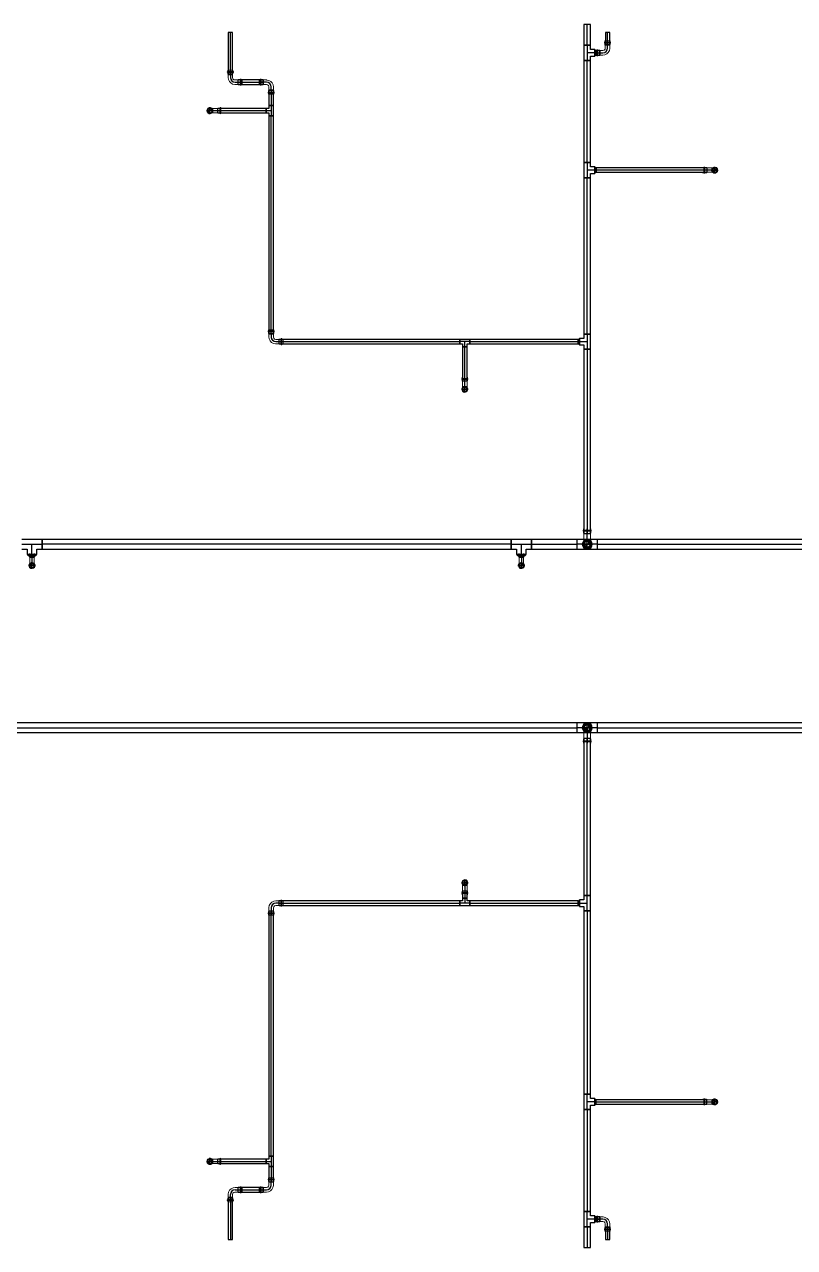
# Model space of a CAD drawing. Header units: inches. Extents: x -3325 to -59, y 5 to 733.
# Drawn here: x -1238.2 to -1011.6, y 119 to 479 of the extents above; entities that cross this region are included whole.
import ezdxf

# ---------------------------------------------------------------- set-up
doc = ezdxf.new("R2010")
doc.units = ezdxf.units.IN
doc.header["$MEASUREMENT"] = 0
doc.layers.add('P-PIPE', color=3, linetype='Continuous', lineweight=9)
doc.layers.add('X - REF - FP', color=7, linetype='Continuous', true_color=0xb90000)

# ---------------------------------------------------------------- blocks, each defined once
blk = doc.blocks.new('Victaulic-VicPress316-Elbow 90-45deg Style P568_P571 - Standard-V2-FIFTH LEVEL')
at = {"layer": 'P-PIPE'}
for p, q in [((-1934.31, 162.63), (-1934.64, 162.63)), ((-1933.35, 162.52), (-1934.64, 162.52)), ((-1933.56, 162.63), (-1934.02, 162.63)), ((-1932.52, 162.52), (-1933.45, 162.52)), ((-1933.45, 162.52), (-1933.45, 161.86)), ((-1933.45, 161.86), (-1933.45, 162.52)), ((-1934.64, 161.86), (-1934.64, 161.86)), ((-1934.64, 161.86), (-1934.64, 161.86)), ((-1934.64, 161.86), (-1934.64, 161.86)), ((-1934.64, 161.86), (-1934.64, 161.86)), ((-1934.64, 161.21), (-1933.35, 161.21)), ((-1934.64, 161.1), (-1934.31, 161.1)), ((-1934.31, 161.86), (-1934.31, 161.86)), ((-1934.31, 161.86), (-1934.31, 161.86)), ((-1934.02, 161.86), (-1934.02, 161.86)), ((-1934.02, 161.86), (-1934.02, 161.86)), ((-1934.02, 161.1), (-1933.56, 161.1)), ((-1933.45, 161.86), (-1933.45, 161.21)), ((-1933.45, 161.21), (-1933.45, 161.86)), ((-1932.52, 161.86), (-1933.45, 161.86)), ((-1933.45, 161.21), (-1932.52, 161.21)), ((-1933.35, 161.86), (-1933.35, 161.86)), ((-1933.35, 161.86), (-1933.35, 161.86)), ((-1932.52, 161.86), (-1931.12, 161.86)), ((-1931.12, 161.86), (-1931.12, 161.86))]:
    blk.add_line(p, q, dxfattribs=at)
at = {"layer": 'P-PIPE', "flags": 128}
for points in [[(-1934.31, 162.63), (-1934.24, 162.75), (-1934.1, 162.76), (-1934.02, 162.65), (-1934.02, 162.63)], [(-1934.31, 162.63), (-1934.31, 162.54), (-1934.31, 162.29), (-1934.31, 161.93), (-1934.31, 161.86)], [(-1934.31, 161.86), (-1934.31, 162.23), (-1934.31, 162.51), (-1934.31, 162.63), (-1934.31, 162.63)], [(-1934.02, 162.63), (-1934.02, 162.54), (-1934.02, 162.29), (-1934.02, 161.93), (-1934.02, 161.86)], [(-1934.02, 161.86), (-1934.02, 162.23), (-1934.02, 162.51), (-1934.02, 162.63), (-1934.02, 162.63)], [(-1933.56, 162.63), (-1933.36, 162.54), (-1933.35, 162.52)], [(-1931.12, 162.52), (-1931.22, 162.52), (-1931.48, 162.52), (-1931.89, 162.52), (-1932.37, 162.52), (-1932.52, 162.52)], [(-1930.21, 161.86), (-1930.31, 162.26), (-1930.56, 162.58), (-1930.93, 162.76), (-1931.34, 162.75), (-1931.71, 162.56), (-1931.96, 162.24), (-1932.04, 161.86)], [(-1930.36, 161.86), (-1930.45, 162.23), (-1930.7, 162.51), (-1931.06, 162.63), (-1931.43, 162.57), (-1931.73, 162.34), (-1931.88, 162), (-1931.89, 161.86)], [(-1934.31, 161.1), (-1934.31, 161.19), (-1934.31, 161.44), (-1934.31, 161.8), (-1934.31, 161.86)], [(-1934.31, 161.86), (-1934.31, 161.5), (-1934.31, 161.22), (-1934.31, 161.1), (-1934.31, 161.1)], [(-1934.02, 161.1), (-1934.08, 160.98), (-1934.22, 160.97), (-1934.31, 161.08), (-1934.31, 161.1)], [(-1934.02, 161.1), (-1934.02, 161.19), (-1934.02, 161.44), (-1934.02, 161.8), (-1934.02, 161.86)], [(-1934.02, 161.86), (-1934.02, 161.5), (-1934.02, 161.22), (-1934.02, 161.1), (-1934.02, 161.1)], [(-1933.35, 161.21), (-1933.54, 161.1), (-1933.56, 161.1)], [(-1932.52, 161.21), (-1932.02, 161.21), (-1931.59, 161.21), (-1931.28, 161.21), (-1931.13, 161.21), (-1931.12, 161.21)], [(-1932.04, 161.86), (-1931.94, 161.47), (-1931.69, 161.15), (-1931.32, 160.97), (-1930.91, 160.98), (-1930.54, 161.17), (-1930.29, 161.49), (-1930.21, 161.86)], [(-1931.89, 161.86), (-1931.8, 161.5), (-1931.55, 161.22), (-1931.19, 161.1), (-1930.82, 161.16), (-1930.52, 161.39), (-1930.37, 161.73), (-1930.36, 161.86)]]:
    blk.add_lwpolyline(points, dxfattribs=at)
at = {"layer": 'P-PIPE'}
for radius, start, end in [(0.766, 0, 180), (0.766, 0, 180), (0.766, 0, 180), (0.657, 0, 180), (0.657, 0, 180), (0.657, 90, 180), (0.658, 0, 90), (0.766, 180, 0), (0.766, 180, 0), (0.766, 180, 0), (0.658, 180, 0), (0.658, 180, 0), (0.657, 180, 270), (0.658, 270, 0)]:
    blk.add_arc((-1931.12, 161.86), radius, start, end, dxfattribs=at)
blk = doc.blocks.new('Victaulic-VicPress316-Elbow 90-45deg Style P568_P571 - Standard-523083-FIFTH LEVEL')
at = {"layer": 'P-PIPE'}
for p, q in [((-3.18, 0.77), (-3.52, 0.77)), ((-3.52, 0.77), (-3.52, -0.77)), ((-3.52, -0.77), (-3.52, 0.77)), ((-2.22, 0.66), (-3.52, 0.66)), ((-3.52, -0.66), (-3.52, 0.66)), ((-3.52, 0.66), (-3.52, -0.66)), ((-3.18, -0.77), (-3.18, 0.77)), ((-3.18, 0.77), (-3.18, -0.77)), ((-2.44, 0.77), (-2.89, 0.77)), ((-2.89, -0.77), (-2.89, 0.77)), ((-2.89, 0.77), (-2.89, -0.77)), ((-1.39, 0.66), (-2.33, 0.66)), ((-2.33, 0), (-2.33, 0.66)), ((-2.33, 0.66), (-2.33, 0)), ((-2.22, -0.66), (-2.22, 0.66)), ((-2.22, 0.66), (-2.22, -0.66)), ((-0.77, 3.52), (-0.77, 3.18)), ((0.77, 3.52), (-0.77, 3.52)), ((-0.77, 3.52), (0.77, 3.52)), ((-0.77, 3.18), (0.77, 3.18)), ((0.77, 3.18), (-0.77, 3.18)), ((-0.77, 2.89), (-0.77, 2.44)), ((-0.77, 2.89), (0.77, 2.89)), ((0.77, 2.89), (-0.77, 2.89)), ((-0.66, 3.52), (-0.66, 2.22)), ((-0.66, 3.52), (0.66, 3.52)), ((0.66, 3.52), (-0.66, 3.52)), ((-0.66, 2.33), (-0.66, 1.39)), ((0, 2.33), (-0.66, 2.33)), ((-0.66, 2.33), (0, 2.33)), ((-0.66, 2.22), (0.66, 2.22)), ((0.66, 2.22), (-0.66, 2.22)), ((0, 2.33), (0.66, 2.33)), ((0.66, 2.33), (0, 2.33)), ((0, 1.39), (0, 2.33)), ((0.66, 2.22), (0.66, 3.52)), ((0.66, 1.39), (0.66, 2.33)), ((0.77, 3.18), (0.77, 3.52)), ((0.77, 2.44), (0.77, 2.89)), ((-3.52, -0.66), (-2.22, -0.66)), ((-3.52, -0.77), (-3.18, -0.77)), ((-2.89, -0.77), (-2.44, -0.77)), ((-2.33, 0), (-2.33, -0.66)), ((-2.33, -0.66), (-2.33, 0)), ((-1.39, 0), (-2.33, 0)), ((-2.33, -0.66), (-1.39, -0.66))]:
    blk.add_line(p, q, dxfattribs=at)
at = {"layer": 'P-PIPE', "flags": 128}
for points in [[(-3.18, 0.77), (-3.11, 0.89), (-2.98, 0.9), (-2.89, 0.79), (-2.89, 0.77)], [(-3.18, 0.77), (-3.18, 0.67), (-3.18, 0.42), (-3.18, 0.07), (-3.18, -0.3), (-3.18, -0.6), (-3.18, -0.75), (-3.18, -0.77)], [(-3.18, -0.77), (-3.18, -0.67), (-3.18, -0.42), (-3.18, -0.07), (-3.18, 0.3), (-3.18, 0.6), (-3.18, 0.75), (-3.18, 0.77)], [(-2.89, -0.77), (-2.89, -0.67), (-2.89, -0.42), (-2.89, -0.07), (-2.89, 0.3), (-2.89, 0.6), (-2.89, 0.75), (-2.89, 0.77)], [(-2.89, 0.77), (-2.89, 0.67), (-2.89, 0.42), (-2.89, 0.07), (-2.89, -0.3), (-2.89, -0.6), (-2.89, -0.75), (-2.89, -0.77)], [(-2.44, 0.77), (-2.24, 0.68), (-2.22, 0.66)], [(-0.66, 1.39), (-0.75, 1.04), (-1, 0.77), (-1.35, 0.66), (-1.39, 0.66)], [(-1.39, -0.66), (-0.78, -0.56), (-0.23, -0.29), (0.22, 0.13), (0.53, 0.67), (0.65, 1.27), (0.66, 1.39)], [(-0.77, 2.89), (-0.89, 2.96), (-0.9, 3.1), (-0.79, 3.18), (-0.77, 3.18)], [(0.77, 3.18), (0.67, 3.18), (0.42, 3.18), (0.07, 3.18), (-0.3, 3.18), (-0.6, 3.18), (-0.75, 3.18), (-0.77, 3.18)], [(-0.77, 3.18), (-0.67, 3.18), (-0.42, 3.18), (-0.07, 3.18), (0.3, 3.18), (0.6, 3.18), (0.75, 3.18), (0.77, 3.18)], [(-0.77, 2.89), (-0.67, 2.89), (-0.42, 2.89), (-0.07, 2.89), (0.3, 2.89), (0.6, 2.89), (0.75, 2.89), (0.77, 2.89)], [(0.77, 2.89), (0.67, 2.89), (0.42, 2.89), (0.07, 2.89), (-0.3, 2.89), (-0.6, 2.89), (-0.75, 2.89), (-0.77, 2.89)], [(-0.66, 2.22), (-0.77, 2.41), (-0.77, 2.44)], [(0.77, 2.44), (0.68, 2.24), (0.66, 2.22)], [(0.77, 3.18), (0.89, 3.11), (0.9, 2.98), (0.79, 2.89), (0.77, 2.89)], [(-2.89, -0.77), (-2.96, -0.89), (-3.1, -0.9), (-3.18, -0.79), (-3.18, -0.77)], [(-2.22, -0.66), (-2.41, -0.77), (-2.44, -0.77)]]:
    blk.add_lwpolyline(points, dxfattribs=at)
at = {"layer": 'P-PIPE'}
blk.add_arc((-1.39, 1.39), 1.39, 270, 0, dxfattribs=at)
blk = doc.blocks.new('Victaulic-VicPress316-Elbow 90-45deg Style P568_P571 - Standard-V1-FIFTH LEVEL')
at = {"layer": 'P-PIPE'}
for p, q in [((-2324.79, 162.52), (-2325.73, 162.52)), ((-2323.6, 162.52), (-2324.9, 162.52)), ((-2324.79, 162.52), (-2324.79, 161.86)), ((-2324.79, 161.86), (-2324.79, 162.52)), ((-2324.23, 162.63), (-2324.69, 162.63)), ((-2323.6, 162.63), (-2323.94, 162.63)), ((-2327.12, 161.86), (-2327.12, 161.86)), ((-2327.12, 161.86), (-2325.73, 161.86)), ((-2325.73, 161.86), (-2324.79, 161.86)), ((-2325.73, 161.21), (-2324.79, 161.21)), ((-2324.9, 161.86), (-2324.9, 161.86)), ((-2324.9, 161.86), (-2324.9, 161.86)), ((-2324.9, 161.21), (-2323.6, 161.21)), ((-2324.79, 161.86), (-2324.79, 161.21)), ((-2324.79, 161.21), (-2324.79, 161.86)), ((-2324.69, 161.1), (-2324.23, 161.1)), ((-2324.23, 161.86), (-2324.23, 161.86)), ((-2324.23, 161.86), (-2324.23, 161.86)), ((-2323.94, 161.86), (-2323.94, 161.86)), ((-2323.94, 161.86), (-2323.94, 161.86)), ((-2323.94, 161.1), (-2323.6, 161.1)), ((-2323.6, 161.86), (-2323.6, 161.86)), ((-2323.6, 161.86), (-2323.6, 161.86)), ((-2323.6, 161.86), (-2323.6, 161.86)), ((-2323.6, 161.86), (-2323.6, 161.86))]:
    blk.add_line(p, q, dxfattribs=at)
at = {"layer": 'P-PIPE', "flags": 128}
for points in [[(-2326.21, 161.86), (-2326.31, 162.26), (-2326.56, 162.58), (-2326.93, 162.76), (-2327.34, 162.75), (-2327.71, 162.56), (-2327.96, 162.24), (-2328.04, 161.86)], [(-2326.36, 161.86), (-2326.45, 162.23), (-2326.7, 162.51), (-2327.06, 162.63), (-2327.43, 162.57), (-2327.73, 162.34), (-2327.88, 162), (-2327.89, 161.86)], [(-2325.73, 162.52), (-2326.23, 162.52), (-2326.66, 162.52), (-2326.97, 162.52), (-2327.12, 162.52), (-2327.12, 162.52)], [(-2324.9, 162.52), (-2324.71, 162.63), (-2324.69, 162.63)], [(-2324.23, 162.63), (-2324.17, 162.75), (-2324.03, 162.76), (-2323.94, 162.65), (-2323.94, 162.63)], [(-2324.23, 162.63), (-2324.23, 162.54), (-2324.23, 162.29), (-2324.23, 161.93), (-2324.23, 161.86)], [(-2324.23, 161.86), (-2324.23, 162.23), (-2324.23, 162.51), (-2324.23, 162.63), (-2324.23, 162.63)], [(-2323.94, 162.63), (-2323.94, 162.54), (-2323.94, 162.29), (-2323.94, 161.93), (-2323.94, 161.86)], [(-2323.94, 161.86), (-2323.94, 162.23), (-2323.94, 162.51), (-2323.94, 162.63), (-2323.94, 162.63)], [(-2328.04, 161.86), (-2327.94, 161.47), (-2327.69, 161.15), (-2327.32, 160.97), (-2326.91, 160.98), (-2326.54, 161.17), (-2326.29, 161.49), (-2326.21, 161.86)], [(-2327.89, 161.86), (-2327.8, 161.5), (-2327.55, 161.22), (-2327.19, 161.1), (-2326.82, 161.16), (-2326.52, 161.39), (-2326.37, 161.73), (-2326.36, 161.86)], [(-2327.12, 161.21), (-2327.03, 161.21), (-2326.77, 161.21), (-2326.36, 161.21), (-2325.88, 161.21), (-2325.73, 161.21)], [(-2324.69, 161.1), (-2324.89, 161.19), (-2324.9, 161.21)], [(-2324.23, 161.1), (-2324.23, 161.19), (-2324.23, 161.44), (-2324.23, 161.8), (-2324.23, 161.86)], [(-2324.23, 161.86), (-2324.23, 161.5), (-2324.23, 161.22), (-2324.23, 161.1), (-2324.23, 161.1)], [(-2323.94, 161.1), (-2324.01, 160.98), (-2324.15, 160.97), (-2324.23, 161.08), (-2324.23, 161.1)], [(-2323.94, 161.1), (-2323.94, 161.19), (-2323.94, 161.44), (-2323.94, 161.8), (-2323.94, 161.86)], [(-2323.94, 161.86), (-2323.94, 161.5), (-2323.94, 161.22), (-2323.94, 161.1), (-2323.94, 161.1)]]:
    blk.add_lwpolyline(points, dxfattribs=at)
at = {"layer": 'P-PIPE'}
for radius, start, end in [(0.767, 0, 180), (0.767, 0, 180), (0.767, 0, 180), (0.657, 360, 180), (0.657, 0, 180), (0.657, 90, 180), (0.658, 0, 90), (0.767, 180, 360), (0.767, 180, 0), (0.767, 180, 0), (0.658, 180, 0), (0.658, 180, 0), (0.657, 180, 270), (0.658, 270, 0)]:
    blk.add_arc((-2327.12, 161.86), radius, start, end, dxfattribs=at)
blk = doc.blocks.new('Victaulic-VicPress316-Elbow 90-45deg Style P568_P571 - Standard-1244383-FIFTH LEVEL')
at = {"layer": 'P-PIPE'}
for p, q in [((-3.18, 0.77), (-3.52, 0.77)), ((-3.52, 0.77), (-3.52, -0.77)), ((-3.52, -0.77), (-3.52, 0.77)), ((-2.22, 0.66), (-3.52, 0.66)), ((-3.52, -0.66), (-3.52, 0.66)), ((-3.52, 0.66), (-3.52, -0.66)), ((-3.18, -0.77), (-3.18, 0.77)), ((-3.18, 0.77), (-3.18, -0.77)), ((-2.44, 0.77), (-2.89, 0.77)), ((-2.89, -0.77), (-2.89, 0.77)), ((-2.89, 0.77), (-2.89, -0.77)), ((-1.39, 0.66), (-2.33, 0.66)), ((-2.33, 0), (-2.33, 0.66)), ((-2.33, 0.66), (-2.33, 0)), ((-2.33, 0), (-2.33, -0.66)), ((-2.33, -0.66), (-2.33, 0)), ((-1.39, 0), (-2.33, 0)), ((-2.22, -0.66), (-2.22, 0.66)), ((-2.22, 0.66), (-2.22, -0.66)), ((-3.52, -0.66), (-2.22, -0.66)), ((-3.52, -0.77), (-3.18, -0.77)), ((-2.89, -0.77), (-2.44, -0.77)), ((-2.33, -0.66), (-1.39, -0.66)), ((-0.77, -2.44), (-0.77, -2.89)), ((0.77, -2.89), (-0.77, -2.89)), ((-0.77, -2.89), (0.77, -2.89)), ((-0.77, -3.18), (-0.77, -3.52)), ((0.77, -3.18), (-0.77, -3.18)), ((-0.77, -3.18), (0.77, -3.18)), ((-0.77, -3.52), (0.77, -3.52)), ((0.77, -3.52), (-0.77, -3.52)), ((-0.66, -1.39), (-0.66, -2.33)), ((-0.66, -2.22), (-0.66, -3.52)), ((0.66, -2.22), (-0.66, -2.22)), ((-0.66, -2.22), (0.66, -2.22)), ((0, -2.33), (-0.66, -2.33)), ((-0.66, -2.33), (0, -2.33)), ((0.66, -3.52), (-0.66, -3.52)), ((-0.66, -3.52), (0.66, -3.52)), ((0, -1.39), (0, -2.33)), ((0, -2.33), (0.66, -2.33)), ((0.66, -2.33), (0, -2.33)), ((0.66, -2.33), (0.66, -1.39)), ((0.66, -3.52), (0.66, -2.22)), ((0.77, -2.89), (0.77, -2.44)), ((0.77, -3.52), (0.77, -3.18))]:
    blk.add_line(p, q, dxfattribs=at)
at = {"layer": 'P-PIPE', "flags": 128}
for points in [[(-3.18, 0.77), (-3.11, 0.89), (-2.98, 0.9), (-2.89, 0.79), (-2.89, 0.77)], [(-3.18, 0.77), (-3.18, 0.67), (-3.18, 0.42), (-3.18, 0.07), (-3.18, -0.3), (-3.18, -0.6), (-3.18, -0.75), (-3.18, -0.77)], [(-3.18, -0.77), (-3.18, -0.67), (-3.18, -0.42), (-3.18, -0.07), (-3.18, 0.3), (-3.18, 0.6), (-3.18, 0.75), (-3.18, 0.77)], [(-2.89, -0.77), (-2.89, -0.67), (-2.89, -0.42), (-2.89, -0.07), (-2.89, 0.3), (-2.89, 0.6), (-2.89, 0.75), (-2.89, 0.77)], [(-2.89, 0.77), (-2.89, 0.67), (-2.89, 0.42), (-2.89, 0.07), (-2.89, -0.3), (-2.89, -0.6), (-2.89, -0.75), (-2.89, -0.77)], [(-2.44, 0.77), (-2.24, 0.68), (-2.22, 0.66)], [(0.66, -1.39), (0.56, -0.78), (0.29, -0.23), (-0.13, 0.22), (-0.67, 0.53), (-1.27, 0.65), (-1.39, 0.66)], [(-2.89, -0.77), (-2.96, -0.89), (-3.1, -0.9), (-3.18, -0.79), (-3.18, -0.77)], [(-2.22, -0.66), (-2.41, -0.77), (-2.44, -0.77)], [(-1.39, -0.66), (-1.04, -0.75), (-0.77, -1), (-0.66, -1.35), (-0.66, -1.39)], [(-0.77, -3.18), (-0.89, -3.11), (-0.9, -2.98), (-0.79, -2.89), (-0.77, -2.89)], [(-0.77, -2.44), (-0.68, -2.24), (-0.66, -2.22)], [(0.77, -2.89), (0.67, -2.89), (0.42, -2.89), (0.07, -2.89), (-0.3, -2.89), (-0.6, -2.89), (-0.75, -2.89), (-0.77, -2.89)], [(-0.77, -2.89), (-0.67, -2.89), (-0.42, -2.89), (-0.07, -2.89), (0.3, -2.89), (0.6, -2.89), (0.75, -2.89), (0.77, -2.89)], [(-0.77, -3.18), (-0.67, -3.18), (-0.42, -3.18), (-0.07, -3.18), (0.3, -3.18), (0.6, -3.18), (0.75, -3.18), (0.77, -3.18)], [(0.77, -3.18), (0.67, -3.18), (0.42, -3.18), (0.07, -3.18), (-0.3, -3.18), (-0.6, -3.18), (-0.75, -3.18), (-0.77, -3.18)], [(0.66, -2.22), (0.77, -2.41), (0.77, -2.44)], [(0.77, -2.89), (0.89, -2.96), (0.9, -3.1), (0.79, -3.18), (0.77, -3.18)]]:
    blk.add_lwpolyline(points, dxfattribs=at)
at = {"layer": 'P-PIPE'}
blk.add_arc((-1.39, -1.39), 1.39, 360, 90, dxfattribs=at)
blk = doc.blocks.new('Transition - Generic - Plumbing-CW-1126388-FIFTH LEVEL')
at = {"layer": 'P-PIPE'}
for radius, start, end in [(1.31, 0, 180), (1.31, 180, 0), (0.812, 0, 180), (0.813, 180, 0)]:
    blk.add_arc((-2607, 272), radius, start, end, dxfattribs=at)
blk = doc.blocks.new('Victaulic-VicPress316-Elbow 90-45deg Style P568_P571 - Standard-V11-FIFTH LEVEL')
at = {"layer": 'P-PIPE'}
for p, q in [((-3077.06, 595.55), (-3077.06, 595.17)), ((-3077.06, 594.85), (-3077.06, 594.29)), ((-3076.95, 595.55), (-3076.95, 594.07)), ((-3076.95, 594.18), (-3076.95, 593.02)), ((-3076, 594.18), (-3076.95, 594.18)), ((-3076.95, 594.18), (-3076, 594.18)), ((-3076, 595.55), (-3076, 595.55)), ((-3076, 595.55), (-3076, 595.55)), ((-3076, 595.55), (-3076, 595.55)), ((-3076, 595.55), (-3076, 595.55)), ((-3076, 595.17), (-3076, 595.17)), ((-3076, 595.17), (-3076, 595.17)), ((-3076, 594.85), (-3076, 594.85)), ((-3076, 594.85), (-3076, 594.85)), ((-3075.05, 594.18), (-3076, 594.18)), ((-3076, 594.18), (-3075.05, 594.18)), ((-3076, 593.02), (-3076, 594.18)), ((-3076, 594.07), (-3076, 594.07)), ((-3076, 594.07), (-3076, 594.07)), ((-3075.05, 594.07), (-3075.05, 595.55)), ((-3075.05, 593.02), (-3075.05, 594.18)), ((-3074.94, 595.17), (-3074.94, 595.55)), ((-3074.94, 594.29), (-3074.94, 594.85)), ((-3076, 591), (-3076, 593.02)), ((-3076, 591), (-3076, 591))]:
    blk.add_line(p, q, dxfattribs=at)
at = {"layer": 'P-PIPE', "flags": 128}
for points in [[(-3077.06, 594.85), (-3077.2, 594.92), (-3077.21, 595.08), (-3077.09, 595.17), (-3077.06, 595.17)], [(-3077.06, 595.17), (-3076.97, 595.17), (-3076.71, 595.17), (-3076.32, 595.17), (-3076, 595.17)], [(-3076, 595.17), (-3076.44, 595.17), (-3076.79, 595.17), (-3077.01, 595.17), (-3077.06, 595.17)], [(-3077.06, 594.85), (-3076.97, 594.85), (-3076.71, 594.85), (-3076.32, 594.85), (-3076, 594.85)], [(-3076, 594.85), (-3076.44, 594.85), (-3076.79, 594.85), (-3077.01, 594.85), (-3077.06, 594.85)], [(-3076.95, 594.07), (-3077.06, 594.26), (-3077.06, 594.29)], [(-3074.94, 595.17), (-3075.04, 595.17), (-3075.3, 595.17), (-3075.68, 595.17), (-3076, 595.17)], [(-3076, 595.17), (-3075.57, 595.17), (-3075.21, 595.17), (-3074.99, 595.17), (-3074.94, 595.17)], [(-3074.94, 594.85), (-3075.04, 594.85), (-3075.3, 594.85), (-3075.68, 594.85), (-3076, 594.85)], [(-3076, 594.85), (-3075.57, 594.85), (-3075.21, 594.85), (-3074.99, 594.85), (-3074.94, 594.85)], [(-3074.94, 594.29), (-3075.03, 594.09), (-3075.05, 594.07)], [(-3074.94, 595.17), (-3074.81, 595.1), (-3074.79, 594.94), (-3074.92, 594.85), (-3074.94, 594.85)], [(-3076, 592.22), (-3076.47, 592.13), (-3076.87, 591.87), (-3077.13, 591.47), (-3077.23, 591.01), (-3077.14, 590.54), (-3076.87, 590.14), (-3076.48, 589.87), (-3076.02, 589.78), (-3076, 589.78)], [(-3076.95, 591), (-3076.95, 591.09), (-3076.95, 591.36), (-3076.95, 591.79), (-3076.95, 592.32), (-3076.95, 592.92), (-3076.95, 593.02)], [(-3076.95, 591), (-3076.86, 591.41), (-3076.6, 591.74), (-3076.23, 591.92), (-3076, 591.95)], [(-3076, 590.05), (-3076.41, 590.14), (-3076.74, 590.4), (-3076.93, 590.78), (-3076.95, 591)], [(-3076, 589.78), (-3075.54, 589.87), (-3075.14, 590.13), (-3074.87, 590.53), (-3074.78, 590.99), (-3074.87, 591.46), (-3075.13, 591.86), (-3075.53, 592.13), (-3075.99, 592.22), (-3076, 592.22)], [(-3076, 591.95), (-3075.59, 591.86), (-3075.27, 591.6), (-3075.08, 591.22), (-3075.05, 591)], [(-3075.05, 591), (-3075.15, 590.59), (-3075.4, 590.26), (-3075.78, 590.08), (-3076, 590.05)], [(-3075.05, 593.02), (-3075.05, 592.41), (-3075.05, 591.86), (-3075.05, 591.42), (-3075.05, 591.12), (-3075.05, 591), (-3075.05, 591)]]:
    blk.add_lwpolyline(points, dxfattribs=at)
at = {"layer": 'P-PIPE'}
for radius, start, end in [(1.06, 90, 270), (1.06, 90, 270), (1.06, 90, 270), (0.95, 90, 270), (0.95, 90, 270), (0.95, 90, 180), (0.95, 180, 270), (1.06, 270, 90), (1.06, 270, 90), (1.06, 270, 90), (0.95, 270, 90), (0.95, 270, 90), (0.95, 0, 90), (0.95, 270, 0)]:
    blk.add_arc((-3076, 591), radius, start, end, dxfattribs=at)

msp = doc.modelspace()

# ---------------------------------------------------------------- linework, layer by layer
at = {"layer": 'X - REF - FP'}
for p, q in [((-1073.58, 479), (-1073.58, 472.88)), ((-1071.67, 479), (-1073.58, 479)), ((-1072.62, 472.88), (-1072.62, 479)), ((-1072.62, 472.88), (-1072.62, 479)), ((-1071.67, 472.88), (-1071.67, 479)), ((-1178.28, 476.64), (-1178.28, 464.33)), ((-1176.97, 476.64), (-1178.28, 476.64)), ((-1177.63, 464.33), (-1177.63, 476.64)), ((-1177.63, 464.33), (-1177.63, 476.64)), ((-1176.97, 464.33), (-1176.97, 476.64)), ((-1067.28, 476.64), (-1067.28, 472.97)), ((-1065.97, 476.64), (-1067.28, 476.64)), ((-1066.63, 472.97), (-1066.63, 476.64)), ((-1066.63, 472.97), (-1066.63, 476.64)), ((-1065.97, 472.97), (-1065.97, 476.64)), ((-1073.58, 472.88), (-1073.58, 468.39)), ((-1071.67, 472.88), (-1073.58, 472.88)), ((-1073.58, 472.88), (-1071.67, 472.88)), ((-1071.67, 472.88), (-1073.58, 472.88)), ((-1072.62, 472.88), (-1072.62, 468.39)), ((-1071.67, 471.59), (-1071.67, 472.88)), ((-1065.97, 472.97), (-1067.28, 472.97)), ((-1066.63, 472.03), (-1066.63, 474.16)), ((-1066.63, 472.03), (-1066.63, 472.97)), ((-1071.67, 468.39), (-1073.58, 468.39)), ((-1073.58, 468.39), (-1071.67, 468.39)), ((-1073.58, 468.39), (-1073.58, 438.38)), ((-1071.67, 468.39), (-1073.58, 468.39)), ((-1070.38, 470.64), (-1072.62, 470.64)), ((-1072.62, 438.38), (-1072.62, 468.39)), ((-1072.62, 438.38), (-1072.62, 468.39)), ((-1070.38, 471.59), (-1071.67, 471.59)), ((-1071.67, 468.39), (-1071.67, 469.68)), ((-1071.67, 469.68), (-1070.38, 469.68)), ((-1071.67, 438.38), (-1071.67, 468.39)), ((-1070.38, 471.59), (-1070.38, 469.68)), ((-1070.38, 469.68), (-1070.38, 471.59)), ((-1069.97, 471.2), (-1070.38, 471.45)), ((-1070.38, 470.64), (-1069.97, 470.64)), ((-1070.38, 469.82), (-1069.97, 470.07)), ((-1068.95, 471.29), (-1069.97, 471.29)), ((-1069.97, 469.98), (-1069.97, 471.29)), ((-1069.97, 470.64), (-1068.95, 470.64)), ((-1069.97, 470.64), (-1068.95, 470.64)), ((-1069.97, 469.98), (-1068.95, 469.98)), ((-1068.95, 469.98), (-1068.95, 471.29)), ((-1068.95, 470.64), (-1068.02, 470.64)), ((-1176.97, 464.33), (-1178.28, 464.33)), ((-1177.63, 464.33), (-1177.63, 463.4)), ((-1176.23, 462), (-1175.3, 462)), ((-1176.23, 462), (-1174.11, 462)), ((-1167.95, 462.66), (-1175.3, 462.66)), ((-1175.3, 461.35), (-1175.3, 462.66)), ((-1175.3, 462), (-1167.95, 462)), ((-1175.3, 462), (-1167.95, 462)), ((-1175.3, 461.35), (-1167.95, 461.35)), ((-1167.02, 462), (-1169.14, 462)), ((-1167.95, 461.35), (-1167.95, 462.66)), ((-1167.02, 462), (-1167.95, 462)), ((-1166.28, 459.67), (-1166.28, 455.13)), ((-1166.28, 459.67), (-1164.97, 459.67)), ((-1165.63, 459.67), (-1165.63, 460.61)), ((-1165.63, 459.67), (-1165.63, 455.13)), ((-1165.63, 459.67), (-1165.63, 455.13)), ((-1164.97, 455.13), (-1164.97, 459.67)), ((-1184.62, 453.64), (-1182.62, 453.64)), ((-1183.62, 452.64), (-1183.62, 454.64)), ((-1183.62, 453.64), (-1182.23, 453.64)), ((-1182.23, 453.64), (-1181.3, 453.64)), ((-1182.23, 453.64), (-1180.11, 453.64)), ((-1167.12, 454.29), (-1181.3, 454.29)), ((-1181.3, 452.98), (-1181.3, 454.29)), ((-1181.3, 453.64), (-1167.12, 453.64)), ((-1181.3, 453.64), (-1167.12, 453.64)), ((-1167.12, 452.98), (-1167.12, 454.29)), ((-1166.28, 454.29), (-1167.12, 454.29)), ((-1167.12, 454.29), (-1167.12, 452.98)), ((-1167.12, 452.98), (-1167.12, 454.29)), ((-1167.12, 453.64), (-1165.63, 453.64)), ((-1166.28, 455.13), (-1164.97, 455.13)), ((-1166.28, 455.13), (-1166.28, 454.29)), ((-1166.28, 455.13), (-1164.97, 455.13)), ((-1164.97, 455.13), (-1166.28, 455.13)), ((-1165.63, 455.13), (-1165.63, 452.14)), ((-1164.97, 452.14), (-1164.97, 455.13)), ((-1181.3, 452.98), (-1167.12, 452.98)), ((-1167.12, 452.98), (-1166.28, 452.98)), ((-1166.28, 452.98), (-1166.28, 452.14)), ((-1166.28, 452.14), (-1164.97, 452.14)), ((-1164.97, 452.14), (-1166.28, 452.14)), ((-1166.28, 452.14), (-1166.28, 387.97)), ((-1164.97, 452.14), (-1166.28, 452.14)), ((-1165.63, 387.97), (-1165.63, 452.14)), ((-1165.63, 387.97), (-1165.63, 452.14)), ((-1164.97, 387.97), (-1164.97, 452.14)), ((-1073.58, 438.38), (-1073.58, 433.89)), ((-1071.67, 438.38), (-1073.58, 438.38)), ((-1073.58, 438.38), (-1071.67, 438.38)), ((-1071.67, 438.38), (-1073.58, 438.38)), ((-1072.62, 438.38), (-1072.62, 433.89)), ((-1070.38, 436.14), (-1072.62, 436.14)), ((-1071.67, 437.09), (-1071.67, 438.38)), ((-1070.38, 437.09), (-1071.67, 437.09)), ((-1070.38, 437.09), (-1070.38, 435.18)), ((-1070.38, 435.18), (-1070.38, 437.09)), ((-1069.97, 436.7), (-1070.38, 436.95)), ((-1070.38, 436.14), (-1069.97, 436.14)), ((-1037.45, 436.79), (-1069.97, 436.79)), ((-1069.97, 436.79), (-1069.97, 435.48)), ((-1037.45, 436.14), (-1069.97, 436.14)), ((-1037.45, 436.14), (-1069.97, 436.14)), ((-1036.52, 436.14), (-1038.64, 436.14)), ((-1037.45, 436.79), (-1037.45, 435.48)), ((-1036.52, 436.14), (-1037.45, 436.14)), ((-1035.12, 436.14), (-1036.52, 436.14)), ((-1036.12, 436.14), (-1034.12, 436.14)), ((-1035.12, 435.14), (-1035.12, 437.14)), ((-1071.67, 433.89), (-1073.58, 433.89)), ((-1073.58, 433.89), (-1071.67, 433.89)), ((-1073.58, 433.89), (-1073.58, 387.88)), ((-1071.67, 433.89), (-1073.58, 433.89)), ((-1072.62, 387.88), (-1072.62, 433.89)), ((-1072.62, 387.88), (-1072.62, 433.89)), ((-1071.67, 433.89), (-1071.67, 435.18)), ((-1071.67, 435.18), (-1070.38, 435.18)), ((-1071.67, 387.88), (-1071.67, 433.89)), ((-1070.38, 435.32), (-1069.97, 435.57)), ((-1069.97, 435.48), (-1037.45, 435.48)), ((-1164.97, 387.97), (-1166.28, 387.97)), ((-1165.63, 387.97), (-1165.63, 387.03)), ((-1164.23, 385.64), (-1163.3, 385.64)), ((-1164.23, 385.64), (-1162.11, 385.64)), ((-1110.12, 386.29), (-1163.3, 386.29)), ((-1163.3, 384.98), (-1163.3, 386.29)), ((-1163.3, 385.64), (-1110.12, 385.64)), ((-1163.3, 385.64), (-1110.12, 385.64)), ((-1107.13, 386.29), (-1110.12, 386.29)), ((-1110.12, 384.98), (-1110.12, 386.29)), ((-1110.12, 386.29), (-1110.12, 384.98)), ((-1110.12, 384.98), (-1110.12, 386.29)), ((-1107.13, 385.64), (-1110.12, 385.64)), ((-1108.62, 384.14), (-1108.62, 385.64)), ((-1075.28, 386.29), (-1107.13, 386.29)), ((-1107.13, 384.98), (-1107.13, 386.29)), ((-1107.13, 384.98), (-1107.13, 386.29)), ((-1107.13, 386.29), (-1107.13, 384.98)), ((-1107.13, 385.64), (-1075.28, 385.64)), ((-1107.13, 385.64), (-1075.28, 385.64)), ((-1074.87, 386.45), (-1075.28, 386.2)), ((-1075.28, 384.98), (-1075.28, 386.29)), ((-1074.87, 385.64), (-1075.28, 385.64)), ((-1073.58, 386.59), (-1074.87, 386.59)), ((-1074.87, 386.59), (-1074.87, 384.68)), ((-1074.87, 384.68), (-1074.87, 386.59)), ((-1074.87, 385.64), (-1072.62, 385.64)), ((-1073.58, 387.88), (-1073.58, 386.59)), ((-1073.58, 387.88), (-1071.67, 387.88)), ((-1071.67, 387.88), (-1073.58, 387.88)), ((-1071.67, 387.88), (-1073.58, 387.88)), ((-1072.62, 387.88), (-1072.62, 383.39)), ((-1071.67, 383.39), (-1071.67, 387.88)), ((-1163.3, 384.98), (-1110.12, 384.98)), ((-1110.12, 384.98), (-1109.28, 384.98)), ((-1109.28, 384.98), (-1109.28, 384.14)), ((-1109.28, 384.14), (-1109.28, 373.97)), ((-1107.97, 384.14), (-1109.28, 384.14)), ((-1107.97, 384.14), (-1109.28, 384.14)), ((-1109.28, 384.14), (-1107.97, 384.14)), ((-1108.62, 373.97), (-1108.62, 384.14)), ((-1108.62, 373.97), (-1108.62, 384.14)), ((-1107.97, 384.98), (-1107.13, 384.98)), ((-1107.97, 384.14), (-1107.97, 384.98)), ((-1107.97, 373.97), (-1107.97, 384.14)), ((-1107.13, 384.98), (-1075.28, 384.98)), ((-1075.28, 385.07), (-1074.87, 384.82)), ((-1074.87, 384.68), (-1073.58, 384.68)), ((-1073.58, 384.68), (-1073.58, 383.39)), ((-1073.58, 383.39), (-1071.67, 383.39)), ((-1071.67, 383.39), (-1073.58, 383.39)), ((-1073.58, 383.39), (-1073.58, 329.18)), ((-1073.58, 383.39), (-1071.67, 383.39)), ((-1072.62, 383.39), (-1072.62, 329.18)), ((-1072.62, 383.39), (-1072.62, 329.18)), ((-1071.67, 329.18), (-1071.67, 383.39)), ((-1108.62, 373.03), (-1108.62, 375.16)), ((-1109.62, 371.64), (-1107.62, 371.64)), ((-1107.97, 373.97), (-1109.28, 373.97)), ((-1108.62, 373.03), (-1108.62, 373.97)), ((-1108.62, 371.64), (-1108.62, 373.03)), ((-1108.62, 370.64), (-1108.62, 372.64)), ((-1073.58, 329.18), (-1071.67, 329.18)), ((-1072.62, 328.02), (-1072.62, 330.55)), ((-1072.62, 328.02), (-1072.62, 329.18)), ((-1072.62, 326), (-1072.62, 328.02)), ((-1233.01, 327.44), (-1238.99, 327.44)), ((-1238.99, 326), (-1233.01, 326)), ((-1238.99, 324.56), (-1237.44, 324.56)), ((-1237.44, 324.56), (-1237.44, 323.01)), ((-1236, 323.01), (-1236, 326)), ((-1234.56, 324.56), (-1233.01, 324.56)), ((-1234.56, 323.01), (-1234.56, 324.56)), ((-1233.01, 324.56), (-1233.01, 327.44)), ((-1233.01, 327.44), (-1233.01, 324.56)), ((-1094.99, 327.44), (-1233.01, 327.44)), ((-1233.01, 327.44), (-1233.01, 324.56)), ((-1094.99, 326), (-1233.01, 326)), ((-1094.99, 326), (-1233.01, 326)), ((-1233.01, 324.56), (-1094.99, 324.56)), ((-1089.01, 327.44), (-1094.99, 327.44)), ((-1094.99, 324.56), (-1094.99, 327.44)), ((-1094.99, 327.44), (-1094.99, 324.56)), ((-1094.99, 327.44), (-1094.99, 324.56)), ((-1094.99, 326), (-1089.01, 326)), ((-1094.99, 324.56), (-1093.44, 324.56)), ((-1093.44, 324.56), (-1093.44, 323.01)), ((-1092, 323.01), (-1092, 326)), ((-1090.56, 324.56), (-1089.01, 324.56)), ((-1090.56, 323.01), (-1090.56, 324.56)), ((-1089.01, 324.56), (-1089.01, 327.44)), ((-1089.01, 327.44), (-1089.01, 324.56)), ((-1075.62, 327.44), (-1089.01, 327.44)), ((-1089.01, 324.56), (-1089.01, 327.44)), ((-1089.01, 326), (-1075.62, 326)), ((-1089.01, 326), (-1075.62, 326)), ((-1089.01, 324.56), (-1075.62, 324.56)), ((-1069.63, 327.44), (-1075.62, 327.44)), ((-1075.62, 324.56), (-1075.62, 327.44)), ((-1069.63, 326), (-1075.62, 326)), ((-1075.62, 324.56), (-1069.63, 324.56)), ((-1074.12, 326), (-1071.12, 326)), ((-1072.62, 324.5), (-1072.62, 327.5)), ((-943.73, 327.44), (-1069.63, 327.44)), ((-1069.63, 324.56), (-1069.63, 327.44)), ((-1069.63, 326), (-943.73, 326)), ((-1069.63, 326), (-943.73, 326)), ((-1069.63, 324.56), (-943.73, 324.56)), ((-1237.44, 323.01), (-1234.56, 323.01)), ((-1234.56, 323.01), (-1237.44, 323.01)), ((-1237.31, 323.01), (-1236.56, 322.35)), ((-1236.66, 322.35), (-1236.66, 322.07)), ((-1235.34, 322.35), (-1236.66, 322.35)), ((-1235.34, 322.07), (-1236.66, 322.07)), ((-1236, 323.01), (-1236, 322.35)), ((-1236, 322.07), (-1236, 322.35)), ((-1236, 322.07), (-1236, 322.35)), ((-1236, 322.07), (-1236, 321.14)), ((-1236, 321.14), (-1236, 319.74)), ((-1236, 318.74), (-1236, 320.74)), ((-1235.44, 322.35), (-1234.69, 323.01)), ((-1235.34, 322.07), (-1235.34, 322.35)), ((-1093.44, 323.01), (-1090.56, 323.01)), ((-1090.56, 323.01), (-1093.44, 323.01)), ((-1093.31, 323.01), (-1092.56, 322.35)), ((-1092.66, 322.35), (-1092.66, 322.07)), ((-1091.34, 322.35), (-1092.66, 322.35)), ((-1091.34, 322.07), (-1092.66, 322.07)), ((-1092, 323.01), (-1092, 322.35)), ((-1092, 322.07), (-1092, 322.35)), ((-1092, 322.07), (-1092, 322.35)), ((-1092, 322.07), (-1092, 321.14)), ((-1092, 321.14), (-1092, 319.74)), ((-1092, 318.74), (-1092, 320.74)), ((-1091.44, 322.35), (-1090.69, 323.01)), ((-1091.34, 322.07), (-1091.34, 322.35)), ((-1237, 319.74), (-1235, 319.74)), ((-1093, 319.74), (-1091, 319.74)), ((-1075.62, 273.44), (-1396.63, 273.44)), ((-1396.63, 272), (-1075.62, 272)), ((-1396.63, 272), (-1075.62, 272)), ((-1396.63, 270.56), (-1075.62, 270.56)), ((-1069.63, 273.44), (-1075.62, 273.44)), ((-1075.62, 270.56), (-1075.62, 273.44)), ((-1069.63, 272), (-1075.62, 272)), ((-1075.62, 270.56), (-1069.63, 270.56)), ((-1074.12, 272), (-1071.12, 272)), ((-1072.62, 270.5), (-1072.62, 273.5)), ((-1072.62, 272), (-1072.62, 269.98)), ((-954.62, 273.44), (-1069.63, 273.44)), ((-1069.63, 270.56), (-1069.63, 273.44)), ((-1069.63, 272), (-954.62, 272)), ((-1069.63, 272), (-954.62, 272)), ((-1069.63, 270.56), (-954.62, 270.56)), ((-1073.58, 268.82), (-1073.58, 222.61)), ((-1071.67, 268.82), (-1073.58, 268.82)), ((-1072.62, 269.98), (-1072.62, 268.82)), ((-1072.62, 269.98), (-1072.62, 267.45)), ((-1072.62, 222.61), (-1072.62, 268.82)), ((-1072.62, 222.61), (-1072.62, 268.82)), ((-1071.67, 222.61), (-1071.67, 268.82)), ((-1108.62, 225.36), (-1108.62, 227.36)), ((-1109.62, 226.36), (-1107.62, 226.36)), ((-1109.28, 224.03), (-1109.28, 221.86)), ((-1109.28, 224.03), (-1107.97, 224.03)), ((-1108.62, 226.36), (-1108.62, 224.97)), ((-1108.62, 224.97), (-1108.62, 224.03)), ((-1108.62, 224.97), (-1108.62, 222.84)), ((-1108.62, 224.03), (-1108.62, 221.86)), ((-1108.62, 224.03), (-1108.62, 221.86)), ((-1107.97, 221.86), (-1107.97, 224.03)), ((-1163.3, 220.36), (-1164.23, 220.36)), ((-1110.12, 221.02), (-1163.3, 221.02)), ((-1163.3, 219.71), (-1163.3, 221.02)), ((-1163.3, 220.36), (-1110.12, 220.36)), ((-1163.3, 220.36), (-1110.12, 220.36)), ((-1163.3, 219.71), (-1110.12, 219.71)), ((-1109.28, 221.02), (-1110.12, 221.02)), ((-1110.12, 221.02), (-1110.12, 219.71)), ((-1110.12, 219.71), (-1110.12, 221.02)), ((-1110.12, 219.71), (-1110.12, 221.02)), ((-1107.13, 220.36), (-1110.12, 220.36)), ((-1110.12, 219.71), (-1107.13, 219.71)), ((-1109.28, 221.86), (-1107.97, 221.86)), ((-1109.28, 221.86), (-1109.28, 221.02)), ((-1107.97, 221.86), (-1109.28, 221.86)), ((-1109.28, 221.86), (-1107.97, 221.86)), ((-1108.62, 221.86), (-1108.62, 220.36)), ((-1107.97, 221.02), (-1107.97, 221.86)), ((-1107.13, 221.02), (-1107.97, 221.02)), ((-1075.28, 221.02), (-1107.13, 221.02)), ((-1107.13, 219.71), (-1107.13, 221.02)), ((-1107.13, 221.02), (-1107.13, 219.71)), ((-1107.13, 219.71), (-1107.13, 221.02)), ((-1107.13, 220.36), (-1075.28, 220.36)), ((-1107.13, 220.36), (-1075.28, 220.36)), ((-1107.13, 219.71), (-1075.28, 219.71)), ((-1074.87, 221.18), (-1075.28, 220.93)), ((-1075.28, 219.71), (-1075.28, 221.02)), ((-1074.87, 220.36), (-1075.28, 220.36)), ((-1075.28, 219.8), (-1074.87, 219.55)), ((-1073.58, 221.32), (-1074.87, 221.32)), ((-1074.87, 219.41), (-1074.87, 221.32)), ((-1074.87, 221.32), (-1074.87, 219.41)), ((-1074.87, 220.36), (-1072.62, 220.36)), ((-1073.58, 222.61), (-1073.58, 221.32)), ((-1073.58, 222.61), (-1071.67, 222.61)), ((-1071.67, 222.61), (-1073.58, 222.61)), ((-1071.67, 222.61), (-1073.58, 222.61)), ((-1072.62, 218.12), (-1072.62, 222.61)), ((-1071.67, 218.12), (-1071.67, 222.61)), ((-1166.28, 218.03), (-1166.28, 145.86)), ((-1164.97, 218.03), (-1166.28, 218.03)), ((-1165.63, 218.97), (-1165.63, 218.03)), ((-1165.63, 218.97), (-1165.63, 216.84)), ((-1165.63, 145.86), (-1165.63, 218.03)), ((-1165.63, 145.86), (-1165.63, 218.03)), ((-1164.97, 145.86), (-1164.97, 218.03)), ((-1074.87, 219.41), (-1073.58, 219.41)), ((-1073.58, 219.41), (-1073.58, 218.12)), ((-1073.58, 218.12), (-1071.67, 218.12)), ((-1071.67, 218.12), (-1073.58, 218.12)), ((-1073.58, 218.12), (-1073.58, 164.11)), ((-1073.58, 218.12), (-1071.67, 218.12)), ((-1072.62, 218.12), (-1072.62, 164.11)), ((-1072.62, 218.12), (-1072.62, 164.11)), ((-1071.67, 164.11), (-1071.67, 218.12)), ((-1073.58, 164.11), (-1073.58, 159.62)), ((-1071.67, 164.11), (-1073.58, 164.11)), ((-1073.58, 164.11), (-1071.67, 164.11)), ((-1073.58, 164.11), (-1071.67, 164.11)), ((-1072.62, 159.62), (-1072.62, 164.11)), ((-1071.67, 162.82), (-1071.67, 164.11)), ((-1070.38, 162.82), (-1071.67, 162.82)), ((-1070.38, 160.91), (-1070.38, 162.82)), ((-1070.38, 162.82), (-1070.38, 160.91)), ((-1069.97, 162.43), (-1070.38, 162.68)), ((-1037.45, 162.52), (-1069.97, 162.52)), ((-1069.97, 161.21), (-1069.97, 162.52)), ((-1037.45, 161.21), (-1037.45, 162.52)), ((-1035.12, 160.86), (-1035.12, 162.86)), ((-1071.67, 159.62), (-1073.58, 159.62)), ((-1073.58, 159.62), (-1071.67, 159.62)), ((-1073.58, 159.62), (-1073.58, 129.61)), ((-1073.58, 159.62), (-1071.67, 159.62)), ((-1070.38, 161.86), (-1072.62, 161.86)), ((-1072.62, 159.62), (-1072.62, 129.61)), ((-1072.62, 159.62), (-1072.62, 129.61)), ((-1071.67, 159.62), (-1071.67, 160.91)), ((-1071.67, 160.91), (-1070.38, 160.91)), ((-1071.67, 129.61), (-1071.67, 159.62)), ((-1070.38, 161.86), (-1069.97, 161.86)), ((-1070.38, 161.05), (-1069.97, 161.3)), ((-1069.97, 161.86), (-1037.45, 161.86)), ((-1069.97, 161.86), (-1037.45, 161.86)), ((-1069.97, 161.21), (-1037.45, 161.21)), ((-1037.45, 161.86), (-1036.52, 161.86)), ((-1036.52, 161.86), (-1035.12, 161.86)), ((-1036.12, 161.86), (-1034.12, 161.86)), ((-1184.62, 144.36), (-1182.62, 144.36)), ((-1183.62, 143.36), (-1183.62, 145.36)), ((-1183.62, 144.36), (-1182.23, 144.36)), ((-1182.23, 144.36), (-1181.3, 144.36)), ((-1182.23, 144.36), (-1180.11, 144.36)), ((-1167.12, 145.02), (-1181.3, 145.02)), ((-1181.3, 143.71), (-1181.3, 145.02)), ((-1181.3, 144.36), (-1167.12, 144.36)), ((-1181.3, 144.36), (-1167.12, 144.36)), ((-1167.12, 143.71), (-1167.12, 145.02)), ((-1166.28, 145.02), (-1167.12, 145.02)), ((-1167.12, 145.02), (-1167.12, 143.71)), ((-1167.12, 143.71), (-1167.12, 145.02)), ((-1167.12, 144.36), (-1165.63, 144.36)), ((-1164.97, 145.86), (-1166.28, 145.86)), ((-1166.28, 145.86), (-1166.28, 145.02)), ((-1166.28, 145.86), (-1164.97, 145.86)), ((-1164.97, 145.86), (-1166.28, 145.86)), ((-1165.63, 145.86), (-1165.63, 142.87)), ((-1164.97, 142.87), (-1164.97, 145.86)), ((-1181.3, 143.71), (-1167.12, 143.71)), ((-1167.12, 143.71), (-1166.28, 143.71)), ((-1166.28, 143.71), (-1166.28, 142.87)), ((-1166.28, 142.87), (-1164.97, 142.87)), ((-1164.97, 142.87), (-1166.28, 142.87)), ((-1166.28, 142.87), (-1166.28, 138.32)), ((-1166.28, 142.87), (-1164.97, 142.87)), ((-1165.63, 142.87), (-1165.63, 138.32)), ((-1165.63, 142.87), (-1165.63, 138.32)), ((-1164.97, 138.32), (-1164.97, 142.87)), ((-1166.28, 138.32), (-1164.97, 138.32)), ((-1165.63, 137.39), (-1165.63, 139.51)), ((-1165.63, 137.39), (-1165.63, 138.32)), ((-1178.28, 133.67), (-1178.28, 121.36)), ((-1178.28, 133.67), (-1176.97, 133.67)), ((-1177.63, 133.67), (-1177.63, 134.6)), ((-1177.63, 133.67), (-1177.63, 121.36)), ((-1177.63, 133.67), (-1177.63, 121.36)), ((-1176.97, 121.36), (-1176.97, 133.67)), ((-1176.23, 136), (-1175.3, 136)), ((-1176.23, 136), (-1174.11, 136)), ((-1175.3, 135.34), (-1175.3, 136.65)), ((-1175.3, 136), (-1167.96, 135.99)), ((-1175.3, 136), (-1167.96, 135.99)), ((-1175.3, 135.34), (-1167.96, 135.34)), ((-1167.96, 136.65), (-1175.3, 136.65)), ((-1167.96, 135.34), (-1167.96, 136.65)), ((-1167.96, 135.99), (-1167.02, 135.99)), ((-1073.58, 129.61), (-1073.58, 125.12)), ((-1071.67, 129.61), (-1073.58, 129.61)), ((-1073.58, 129.61), (-1071.67, 129.61)), ((-1073.58, 129.61), (-1071.67, 129.61)), ((-1072.62, 125.12), (-1072.62, 129.61)), ((-1071.67, 128.32), (-1071.67, 129.61)), ((-1070.38, 127.36), (-1072.62, 127.36)), ((-1070.38, 128.32), (-1071.67, 128.32)), ((-1071.67, 125.12), (-1071.67, 126.41)), ((-1071.67, 126.41), (-1070.38, 126.41)), ((-1070.38, 126.41), (-1070.38, 128.32)), ((-1070.38, 128.32), (-1070.38, 126.41)), ((-1069.97, 127.93), (-1070.38, 128.18)), ((-1070.38, 127.36), (-1069.97, 127.36)), ((-1070.38, 126.55), (-1069.97, 126.8)), ((-1068.02, 127.36), (-1070.14, 127.36)), ((-1068.95, 128.02), (-1069.97, 128.02)), ((-1069.97, 126.71), (-1069.97, 128.02)), ((-1069.97, 127.36), (-1068.95, 127.36)), ((-1069.97, 127.36), (-1068.95, 127.36)), ((-1069.97, 126.71), (-1068.95, 126.71)), ((-1068.95, 126.71), (-1068.95, 128.02)), ((-1068.02, 127.36), (-1068.95, 127.36)), ((-1073.58, 125.12), (-1073.58, 119)), ((-1073.58, 125.12), (-1071.67, 125.12)), ((-1071.67, 125.12), (-1073.58, 125.12)), ((-1073.58, 125.12), (-1071.67, 125.12)), ((-1072.62, 125.12), (-1072.62, 119)), ((-1072.62, 125.12), (-1072.62, 119)), ((-1071.67, 119), (-1071.67, 125.12)), ((-1067.28, 125.03), (-1067.28, 121.36)), ((-1067.28, 125.03), (-1065.97, 125.03)), ((-1066.63, 125.03), (-1066.63, 125.97)), ((-1066.63, 125.03), (-1066.63, 121.36)), ((-1066.63, 125.03), (-1066.63, 121.36)), ((-1065.97, 121.36), (-1065.97, 125.03)), ((-1178.28, 121.36), (-1176.97, 121.36)), ((-1073.58, 119), (-1071.67, 119)), ((-1067.28, 121.36), (-1065.97, 121.36))]:
    msp.add_line(p, q, dxfattribs=at)
for centre, radius, start, end in [((-1068.02, 472.03), 1.39, 270, 0), ((-1176.23, 463.4), 1.39, 180, 270), ((-1167.02, 460.61), 1.39, 0, 90), ((-1183.62, 453.64), 0.658, 0, 180), ((-1183.62, 453.64), 0.658, 180, 0), ((-1183.62, 453.31), 0.329, 90, 270), ((-1183.62, 453.96), 0.329, 270, 90), ((-1035.12, 436.14), 0.658, 0, 180), ((-1035.12, 436.14), 0.658, 180, 0), ((-1035.12, 435.81), 0.329, 90, 270), ((-1035.12, 436.46), 0.329, 270, 90), ((-1164.23, 387.03), 1.39, 180, 270), ((-1108.62, 371.64), 0.658, 0, 180), ((-1108.62, 371.64), 0.658, 180, 0), ((-1108.62, 371.31), 0.329, 90, 270), ((-1108.62, 371.96), 0.329, 270, 90), ((-1072.62, 326), 1.44, 0, 180), ((-1072.62, 326), 1.44, 180, 0), ((-1072.62, 326), 0.95, 0, 180), ((-1072.62, 326), 0.95, 180, 0), ((-1072.62, 325.52), 0.475, 90, 270), ((-1072.62, 326.47), 0.475, 270, 90), ((-1236, 319.74), 0.658, 0, 180), ((-1236, 320.07), 0.329, 270, 90), ((-1092, 319.74), 0.658, 0, 180), ((-1092, 320.07), 0.329, 270, 90), ((-1236, 319.74), 0.658, 180, 0), ((-1236, 319.41), 0.329, 90, 270), ((-1092, 319.74), 0.658, 180, 0), ((-1092, 319.41), 0.329, 90, 270), ((-1072.62, 272), 1.44, 0, 180), ((-1072.62, 272), 1.44, 180, 0), ((-1072.62, 272), 0.95, 0, 180), ((-1072.62, 272), 0.95, 180, 0), ((-1072.62, 271.52), 0.475, 90, 270), ((-1072.62, 272.48), 0.475, 270, 90), ((-1108.62, 226.36), 0.658, 0, 180), ((-1108.62, 226.69), 0.329, 270, 90), ((-1108.62, 226.36), 0.658, 180, 0), ((-1108.62, 226.04), 0.329, 90, 270), ((-1164.23, 218.97), 1.39, 90, 180), ((-1035.12, 161.86), 0.658, 0, 180), ((-1035.12, 162.19), 0.329, 270, 90), ((-1035.12, 161.86), 0.658, 180, 0), ((-1035.12, 161.54), 0.329, 90, 270), ((-1183.62, 144.36), 0.658, 0, 180), ((-1183.62, 144.36), 0.658, 180, 0), ((-1183.62, 144.04), 0.329, 90, 270), ((-1183.62, 144.69), 0.329, 270, 90), ((-1167.02, 137.39), 1.39, 269.9939, 359.9939), ((-1176.23, 134.6), 1.39, 90, 180), ((-1068.02, 125.97), 1.39, 0, 90)]:
    msp.add_arc(centre, radius, start, end, dxfattribs=at)

# ---------------------------------------------------------------- block references
for name, p in [('Victaulic-VicPress316-Elbow 90-45deg Style P568_P571 - Standard-523083-FIFTH LEVEL', (-1066.63, 470.64)), ('Victaulic-VicPress316-Elbow 90-45deg Style P568_P571 - Standard-V1-FIFTH LEVEL', (1143.5, 291.77)), ('Transition - Generic - Plumbing-CW-1126388-FIFTH LEVEL', (1534.38, 0)), ('Victaulic-VicPress316-Elbow 90-45deg Style P568_P571 - Standard-V2-FIFTH LEVEL', (896, 0)), ('Victaulic-VicPress316-Elbow 90-45deg Style P568_P571 - Standard-V1-FIFTH LEVEL', (1143.5, -17.5))]:
    msp.add_blockref(name, p, dxfattribs=at)
for name, p, rotation in [('Victaulic-VicPress316-Elbow 90-45deg Style P568_P571 - Standard-523083-FIFTH LEVEL', (-1177.63, 462), 270), ('Victaulic-VicPress316-Elbow 90-45deg Style P568_P571 - Standard-523083-FIFTH LEVEL', (-1165.63, 462), 90), ('Victaulic-VicPress316-Elbow 90-45deg Style P568_P571 - Standard-V1-FIFTH LEVEL', (-3362.25, 598), 180), ('Victaulic-VicPress316-Elbow 90-45deg Style P568_P571 - Standard-523083-FIFTH LEVEL', (-1165.63, 385.64), 270), ('Victaulic-VicPress316-Elbow 90-45deg Style P568_P571 - Standard-V1-FIFTH LEVEL', (-946.76, 2698.76), 90), ('Transition - Generic - Plumbing-CW-1126388-FIFTH LEVEL', (-3679.63, 598), 180), ('Victaulic-VicPress316-Elbow 90-45deg Style P568_P571 - Standard-V2-FIFTH LEVEL', (-1397.86, -1611.38), 270), ('Victaulic-VicPress316-Elbow 90-45deg Style P568_P571 - Standard-V2-FIFTH LEVEL', (-1253.86, -1611.38), 270), ('Victaulic-VicPress316-Elbow 90-45deg Style P568_P571 - Standard-V1-FIFTH LEVEL', (-1270.49, -2100.76), 270), ('Victaulic-VicPress316-Elbow 90-45deg Style P568_P571 - Standard-523083-FIFTH LEVEL', (-1165.63, 220.36), 180), ('Victaulic-VicPress316-Elbow 90-45deg Style P568_P571 - Standard-1244383-FIFTH LEVEL', (-1177.63, 136), 90), ('Victaulic-VicPress316-Elbow 90-45deg Style P568_P571 - Standard-523083-FIFTH LEVEL', (-1165.63, 135.99), 359.9938608501915), ('Victaulic-VicPress316-Elbow 90-45deg Style P568_P571 - Standard-523083-FIFTH LEVEL', (-1066.63, 127.36), 90)]:
    msp.add_blockref(name, p, dxfattribs=dict(at, rotation=rotation))
at = {"layer": 'X - REF - FP', "extrusion": (0, 0, -1)}
msp.add_blockref('Victaulic-VicPress316-Elbow 90-45deg Style P568_P571 - Standard-V11-FIFTH LEVEL', (4148.63, -265), dxfattribs=at)
at = {"layer": 'X - REF - FP', "extrusion": (0, 0, -1), "rotation": 180}
msp.add_blockref('Victaulic-VicPress316-Elbow 90-45deg Style P568_P571 - Standard-V11-FIFTH LEVEL', (-2003.38, 863), dxfattribs=at)

doc.saveas('drawing.dxf')
